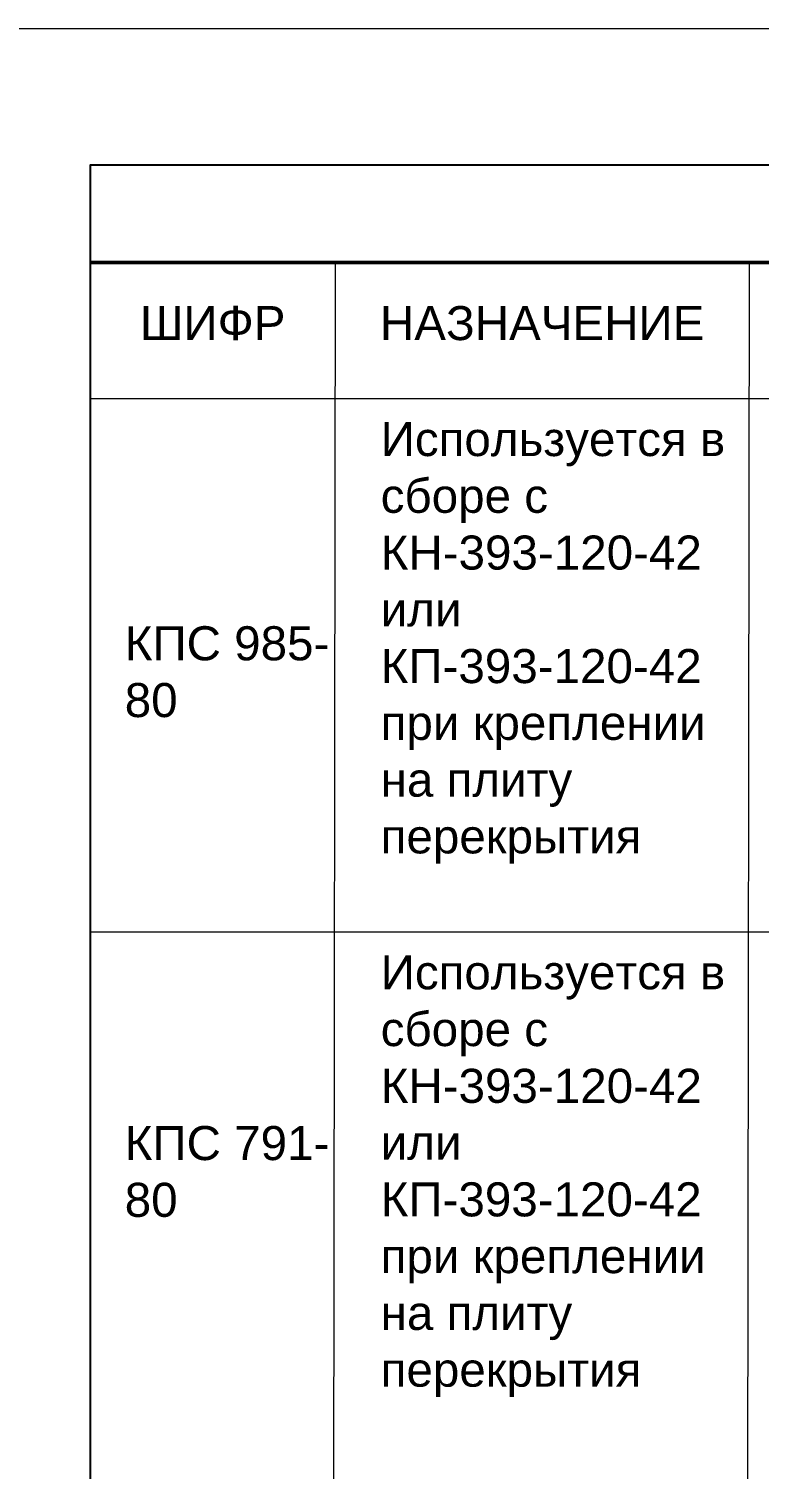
# Model space of a CAD drawing. Extents: x -37 to 4620, y -49 to 348.
# Drawn here: x 1910.5 to 1964.1, y 191.2 to 297 of the extents above; entities that cross this region are included whole.
import ezdxf

# ---------------------------------------------------------------- set-up
doc = ezdxf.new("R2010")
doc.units = 0
doc.header["$LTSCALE"] = 5
doc.layers.get('0').update_dxf_attribs({"linetype": 'CONTINUOUS', "lineweight": 30})
for name, color, linetype, lineweight in [('3', 1, 'CONTINUOUS', 20), ('Рамки', 1, 'CONTINUOUS', 15), ('Текстовый', 7, 'CONTINUOUS', 9)]:
    doc.layers.add(name, color=color, linetype=linetype, lineweight=lineweight)
doc.layers.add('Скрытые', color=14, linetype='CONTINUOUS', plot=False)
doc.styles.add('Каталожный', font='arial.ttf', dxfattribs={"height": 2.5})

msp = doc.modelspace()

# ---------------------------------------------------------------- linework, layer by layer
at = {"linetype": 'Continuous', "lineweight": 50}
msp.add_line((1915, 279.851), (2080, 279.857, 0.033), dxfattribs=at)
at = {"layer": '3', "color": 0, "linetype": 'Continuous'}
msp.add_line((1915, 269.851, -764.744), (2080, 269.851), dxfattribs=at)
at = {"layer": 'Рамки', "linetype": 'Continuous'}
for p, q in [((1915, 279.851), (1915, 245.851)), ((1915, 230.698), (2079.802, 230.699))]:
    msp.add_line(p, q, dxfattribs=at)
at = {"layer": 'Рамки'}
for p, q in [((1915, 279.851), (1915, 124.143)), ((1933, 279.851), (1932.803, 124.137)), ((1963.392, 279.851), (1963.194, 124.137))]:
    msp.add_line(p, q, dxfattribs=at)
at = {"layer": 'Рамки', "linetype": 'Continuous'}
msp.add_lwpolyline([(2100, 297), (1890, 297), (1890, 0), (2100, 0)], close=True, dxfattribs=at)
at = {"layer": 'Скрытые', "linetype": 'Continuous'}
msp.add_lwpolyline([(2080, 10), (2080, 287), (1915, 287), (1915, 10)], close=True, dxfattribs=at)

# ---------------------------------------------------------------- texts
at = {"layer": 'Текстовый', "color": 1, "linetype": 'Continuous', "char_height": 2.5, "attachment_point": 1, "style": 'Каталожный'}
for s, insert, width in [('\\pxqc;ШИФР ', (1915, 276.644, 0.049), 18), ('\\pxqc;НАЗНАЧЕНИЕ', (1933, 276.644, 0.049), 30.39188), ('\\pxql;Используется в сборе с КН-393-120-42 или КП-393-120-42 при креплении на плиту перекрытия ', (1936.337, 268.13, -764.744), 26.91891), ('\\pxql;КПС 985-\\P80', (1917.543, 253.134, -0.001), 15.84446), ('\\pxql;Используется в сборе с КН-393-120-42 или КП-393-120-42 при креплении на плиту перекрытия ', (1936.337, 228.977), 26.91891), ('\\pxql;КПС 791-\\P80', (1917.542, 216.441), 15.84446)]:
    msp.add_mtext(s, dxfattribs=dict(at, insert=insert, width=width))

doc.saveas('drawing.dxf')
